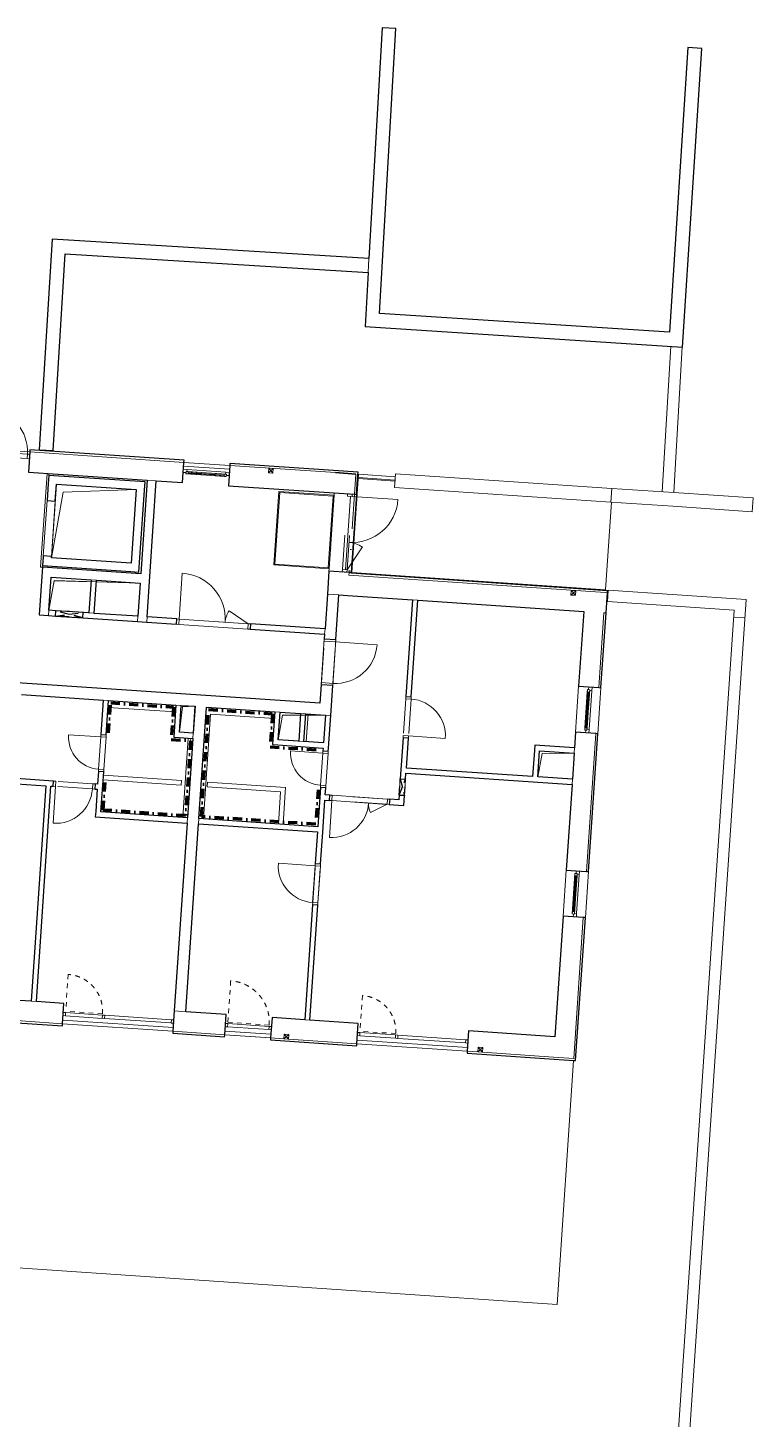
# Model space of a CAD drawing. Header units: millimetres. Extents: x -7743 to 191930, y -8645 to 72638.
# Drawn here: x 127809 to 143545, y 34252 to 64440 of the extents above; entities that cross this region are included whole.
import ezdxf

# ---------------------------------------------------------------- set-up
doc = ezdxf.new("R2010")
doc.units = ezdxf.units.MM
for name, pattern in [('HA_Dash_2mm-S1mm', [200, 100, -100]), ('HA_Dash_3mm-S1mm', [300, 200, -100]), ('HA_DashDot_2_2mm-S0_6mm', [1650, 750, -450, 0, -450]), ('HA_DashDot_4mm-S1mm', [400, 200, -100, 0, -100])]:
    doc.linetypes.add(name, pattern=pattern)
for name, color, linetype, lineweight in [('A-CLNG-____-OTLN', 9, 'Continuous', 9), ('A-DETL-GENF-OTLN', 9, 'Continuous', 9), ('A-DOOR-____-MCUT', 9, 'Continuous', 9), ('A-DOOR-____-OTLN', 9, 'Continuous', 9), ('A-DOOR-FRAM-MCUT', 9, 'Continuous', 9), ('A-DOOR-FRAM-OTLN', 9, 'Continuous', 9), ('A-FLOR-____-OTLN', 9, 'Continuous', 9), ('A-FLOR-HRAL-OTLN', 9, 'Continuous', 9), ('A-GENM-____-MCUT', 9, 'Continuous', 9), ('A-GENM-____-OTLN', 9, 'Continuous', 9), ('A-GLAZ-____-MCUT', 9, 'Continuous', 5), ('A-GLAZ-____-OTLN', 9, 'Continuous', 5), ('A-GLAZ-CURT-MCUT', 9, 'Continuous', 5), ('A-GLAZ-CURT-OTLN', 9, 'Continuous', 5), ('A-GLAZ-CWMG-MCUT', 9, 'Continuous', 5), ('A-GLAZ-CWMG-OTLN', 9, 'Continuous', 5), ('A-WALL-____-MCUT', 9, 'Continuous', 25), ('A-WALL-____-OTLN', 9, 'Continuous', 9), ('I-WALL-____-MCUT', 9, 'Continuous', 25), ('I-WALL-____-OTLN', 9, 'Continuous', 9), ('M-HVAC-DUCT-OTLN', 9, 'Continuous', 9), ('S-BEAM-____-OTLN', 9, 'Continuous', 9)]:
    doc.layers.add(name, color=color, linetype=linetype, lineweight=lineweight)

# ---------------------------------------------------------------- blocks, each defined once
blk = doc.blocks.new('HA_DR_Single_Swing_Solid - In_BJ_900x2100_Vstupni-2124274-schema rezu D_110_5100')
at = {"layer": 'A-DOOR-____-MCUT', "linetype": 'HA_DashDot_2_2mm-S0_6mm'}
for p, q in [((-450, 125), (450, 125)), ((-450, -125), (450, -125))]:
    blk.add_line(p, q, dxfattribs=at)
at = {"layer": 'A-DOOR-____-OTLN'}
for p, q in [((-500, 125), (500, 125)), ((-500, -125), (500, -125))]:
    blk.add_line(p, q, dxfattribs=at)
at = {"layer": 'A-DOOR-____-OTLN', "lineweight": 5}
blk.add_line((450, -1025), (450, -125), dxfattribs=at)
blk.add_arc((450, -125), 900, 180, 270, dxfattribs=at)
at = {"layer": 'A-DOOR-FRAM-MCUT'}
for p, q in [((-450, 125), (-500, 125)), ((-450, -125), (-450, 125)), ((500, 125), (450, 125)), ((450, 125), (450, -125)), ((-500, -125), (-450, -125)), ((450, -125), (500, -125))]:
    blk.add_line(p, q, dxfattribs=at)
blk = doc.blocks.new('HA_DR_Single_Swing_Solid - In_BJ_700x2100-V43-schema rezu D_110_5100')
at = {"layer": 'A-DOOR-____-MCUT', "linetype": 'HA_DashDot_2_2mm-S0_6mm'}
for p, q in [((-350, 57.5), (350, 57.5)), ((-350, -57.5), (350, -57.5))]:
    blk.add_line(p, q, dxfattribs=at)
at = {"layer": 'A-DOOR-____-OTLN', "lineweight": 5}
blk.add_line((350, 757.5), (350, 57.5), dxfattribs=at)
blk.add_arc((350, 57.5), 700, 90, 180, dxfattribs=at)
at = {"layer": 'A-DOOR-FRAM-MCUT'}
for p, q in [((-400, 57.5), (-350, 57.5)), ((-350, 57.5), (-350, -57.5)), ((350, 57.5), (400, 57.5)), ((350, -57.5), (350, 57.5)), ((-350, -57.5), (-400, -57.5)), ((400, -57.5), (350, -57.5))]:
    blk.add_line(p, q, dxfattribs=at)
blk = doc.blocks.new('HA_DR_Single_Swing_Solid - In_BJ_800x2100-2124336-schema rezu D_110_5100')
at = {"layer": 'A-DOOR-____-MCUT', "linetype": 'HA_DashDot_2_2mm-S0_6mm'}
for p, q in [((-400, 57.5), (400, 57.5)), ((-400, -57.5), (400, -57.5))]:
    blk.add_line(p, q, dxfattribs=at)
at = {"layer": 'A-DOOR-____-OTLN', "lineweight": 5}
blk.add_line((400, 857.5), (400, 57.5), dxfattribs=at)
blk.add_arc((400, 57.5), 800, 90, 180, dxfattribs=at)
at = {"layer": 'A-DOOR-FRAM-MCUT'}
for p, q in [((-450, 57.5), (-400, 57.5)), ((-400, 57.5), (-400, -57.5)), ((400, 57.5), (450, 57.5)), ((400, -57.5), (400, 57.5)), ((-400, -57.5), (-450, -57.5)), ((450, -57.5), (400, -57.5))]:
    blk.add_line(p, q, dxfattribs=at)
blk = doc.blocks.new('HA_DR_Double_Swing_Solid - In_OBJ_1500x2100_1000-1827100-schema rezu D_110_5100')
at = {"layer": 'A-DOOR-____-MCUT', "linetype": 'HA_DashDot_2_2mm-S0_6mm'}
for p, q in [((-750, 58), (750, 58)), ((-750, -57), (750, -57))]:
    blk.add_line(p, q, dxfattribs=at)
at = {"layer": 'A-DOOR-____-OTLN', "lineweight": 5}
for p, q in [((-317, -307), (-750, -57)), ((750, -1057), (750, -57))]:
    blk.add_line(p, q, dxfattribs=at)
for centre, radius, start, end in [((-750, -57), 500, 330, 0), ((750, -57), 1000, 180, 270)]:
    blk.add_arc(centre, radius, start, end, dxfattribs=at)
at = {"layer": 'A-DOOR-FRAM-MCUT'}
for p, q in [((-750, 58), (-800, 58)), ((-750, -57), (-750, 58)), ((800, 58), (750, 58)), ((750, 58), (750, -57)), ((-800, -57), (-750, -57)), ((750, -57), (800, -57))]:
    blk.add_line(p, q, dxfattribs=at)
blk = doc.blocks.new('HA_WD_SinglePanel - 1000x2400-1670805-schema rezu D_110_5100')
at = {"layer": 'A-GLAZ-____-MCUT'}
for p, q in [((-420, 70), (-500, 70)), ((-500, 0), (-440, 0)), ((-440, -25), (-440, 25)), ((-440, 25), (-390, 25)), ((-420, 25), (-420, 70)), ((-390, 25), (-390, -25)), ((390, 5), (-390, 5)), ((390, -25), (390, 25)), ((390, 25), (440, 25)), ((500, 70), (420, 70)), ((420, 70), (420, 25)), ((440, 25), (440, -25)), ((440, 0), (500, 0)), ((-390, -25), (-440, -25)), ((390, -5), (-390, -5)), ((440, -25), (390, -25))]:
    blk.add_line(p, q, dxfattribs=at)
at = {"layer": 'A-GLAZ-____-OTLN'}
for p, q in [((440, 25), (-440, 25)), ((-440, -25), (-440, 25)), ((420, 70), (-420, 70)), ((390, 25), (-390, 25)), ((440, 25), (440, -25)), ((-440, -25), (440, -25)), ((390, -25), (-390, -25))]:
    blk.add_line(p, q, dxfattribs=at)
blk = doc.blocks.new('HA_WD_SinglePanel - 1000x1500-1670803-schema rezu D_110_5100')
at = {"layer": 'A-GLAZ-____-MCUT'}
for p, q in [((-420, 70), (-500, 70)), ((-500, 0), (-440, 0)), ((-440, -25), (-440, 25)), ((-440, 25), (-390, 25)), ((-420, 25), (-420, 70)), ((-390, 25), (-390, -25)), ((390, 5), (-390, 5)), ((390, -25), (390, 25)), ((390, 25), (440, 25)), ((500, 70), (420, 70)), ((420, 70), (420, 25)), ((440, 25), (440, -25)), ((440, 0), (500, 0)), ((-390, -25), (-440, -25)), ((390, -5), (-390, -5)), ((440, -25), (390, -25))]:
    blk.add_line(p, q, dxfattribs=at)
at = {"layer": 'A-GLAZ-____-OTLN'}
for p, q in [((440, 25), (-440, 25)), ((-440, -25), (-440, 25)), ((420, 70), (-420, 70)), ((390, 25), (-390, 25)), ((440, 25), (440, -25)), ((-440, -25), (440, -25)), ((390, -25), (-390, -25))]:
    blk.add_line(p, q, dxfattribs=at)
blk = doc.blocks.new('HA_DR_Double_Swing_Solid_FrameButt - In_FAS_1600x2350_1000-2015541-schema rezu D_110_5100')
at = {"layer": 'A-DOOR-____-MCUT', "linetype": 'HA_DashDot_2_2mm-S0_6mm'}
for p, q in [((-800, -70), (800, -70)), ((-800, -170), (800, -170))]:
    blk.add_line(p, q, dxfattribs=at)
at = {"layer": 'A-DOOR-____-OTLN', "lineweight": 5}
for p, q in [((-280, -470), (-800, -170)), ((800, -1170), (800, -170))]:
    blk.add_line(p, q, dxfattribs=at)
for centre, radius, start, end in [((-800, -170), 600, 330, 360), ((800, -170), 1000, 180, 270)]:
    blk.add_arc(centre, radius, start, end, dxfattribs=at)
at = {"layer": 'A-DOOR-FRAM-MCUT'}
for p, q in [((-800, -70), (-850, -70)), ((-850, -170), (-800, -170)), ((-800, -170), (-800, -70)), ((850, -70), (800, -70)), ((800, -70), (800, -170)), ((800, -170), (850, -170))]:
    blk.add_line(p, q, dxfattribs=at)
at = {"layer": 'A-DOOR-FRAM-OTLN', "linetype": 'HA_DashDot_2_2mm-S0_6mm'}
for p, q in [((850, 220), (-850, 220)), ((850, -220), (-850, -220))]:
    blk.add_line(p, q, dxfattribs=at)
blk = doc.blocks.new('HA_GM_Shaft_Rectangle - Default-2031569-schema rezu D_110_5100')
at = {"layer": 'A-DETL-GENF-OTLN'}
for p, q in [((72, -72), (1935, 0)), ((0, -720), (72, -72))]:
    blk.add_line(p, q, dxfattribs=at)
at = {"layer": 'A-GENM-____-OTLN'}
for p, q in [((0, -720), (0, 0)), ((0, 0), (1935, 0)), ((1935, 0), (1935, -720)), ((1935, -720), (0, -720))]:
    blk.add_line(p, q, dxfattribs=at)
blk = doc.blocks.new('HA_GM_Shaft_Rectangle - Default-2031607-schema rezu D_110_5100')
at = {"layer": 'A-DETL-GENF-OTLN'}
for p, q in [((160, -160), (1735, 0)), ((0, -1600), (160, -160))]:
    blk.add_line(p, q, dxfattribs=at)
at = {"layer": 'A-GENM-____-OTLN'}
for p, q in [((0, -1600), (0, 0)), ((0, 0), (1735, 0)), ((1735, 0), (1735, -1600)), ((1735, -1600), (0, -1600))]:
    blk.add_line(p, q, dxfattribs=at)
blk = doc.blocks.new('HA_GM_Shaft_Rectangle - Default-2138931-schema rezu D_110_5100')
at = {"layer": 'A-DETL-GENF-OTLN'}
for p, q in [((30, -30), (300, 0)), ((0, -585), (30, -30))]:
    blk.add_line(p, q, dxfattribs=at)
at = {"layer": 'A-GENM-____-OTLN'}
for p, q in [((0, -585), (0, 0)), ((0, 0), (300, 0)), ((300, 0), (300, -585)), ((300, -585), (0, -585))]:
    blk.add_line(p, q, dxfattribs=at)
blk = doc.blocks.new('HA_GM_Shaft_Rectangle - Default-2138656-schema rezu D_110_5100')
at = {"layer": 'A-DETL-GENF-OTLN'}
for p, q in [((60, -60), (985, 0)), ((0, -600), (60, -60))]:
    blk.add_line(p, q, dxfattribs=at)
at = {"layer": 'A-GENM-____-OTLN'}
for p, q in [((0, -600), (0, 0)), ((0, 0), (985, 0)), ((985, 0), (985, -600)), ((985, -600), (0, -600))]:
    blk.add_line(p, q, dxfattribs=at)
blk = doc.blocks.new('HA_GM_Shaft_Rectangle - Default-2137961-schema rezu D_110_5100')
at = {"layer": 'A-DETL-GENF-OTLN'}
for p, q in [((57, -57), (750, 0)), ((0, -570), (57, -57))]:
    blk.add_line(p, q, dxfattribs=at)
at = {"layer": 'A-GENM-____-OTLN'}
for p, q in [((0, -570), (0, 0)), ((0, 0), (750, 0)), ((750, 0), (750, -570)), ((750, -570), (0, -570))]:
    blk.add_line(p, q, dxfattribs=at)
blk = doc.blocks.new('HA_DR_Double_Swing_Solid - In_BJ_1200x2100_800-1670814-schema rezu D_110_5100')
at = {"layer": 'A-DOOR-____-MCUT', "linetype": 'HA_DashDot_2_2mm-S0_6mm'}
for p, q in [((-600, 57), (600, 57)), ((-600, -58), (600, -58))]:
    blk.add_line(p, q, dxfattribs=at)
at = {"layer": 'A-DOOR-____-OTLN', "lineweight": 5}
for p, q in [((600, 857), (600, 57)), ((-254, 257), (-600, 57))]:
    blk.add_line(p, q, dxfattribs=at)
for centre, radius, start, end in [((600, 57), 800, 90, 180), ((-600, 57), 400, 360, 30)]:
    blk.add_arc(centre, radius, start, end, dxfattribs=at)
at = {"layer": 'A-DOOR-FRAM-MCUT'}
for p, q in [((-650, 57), (-600, 57)), ((-600, 57), (-600, -58)), ((600, 57), (650, 57)), ((600, -58), (600, 57)), ((-600, -58), (-650, -58)), ((650, -58), (600, -58))]:
    blk.add_line(p, q, dxfattribs=at)
blk = doc.blocks.new('Obdélníková příčel - 50x70mm EXT-1516296-schema rezu D_110_5100')
at = {"layer": 'A-GLAZ-CWMG-MCUT'}
for p, q in [((-50, 0), (0, 0)), ((-50, -70), (-50, 0)), ((0, 0), (0, -70)), ((0, -70), (-50, -70))]:
    blk.add_line(p, q, dxfattribs=at)
blk = doc.blocks.new('ABMV_CW_Single_Swing_Generic - Ex_Glass_SKLOPNE-1553233-schema rezu D_110_5100')
at = {"layer": 'A-DOOR-____-OTLN', "linetype": 'HA_Dash_2mm-S1mm', "lineweight": 5}
for p in [(-450, -30), (450, -930)]:
    blk.add_line(p, (450, -30), dxfattribs=at)
blk.add_arc((450, -30), 900, 180, 270, dxfattribs=at)
blk = doc.blocks.new('Obdélníková příčel - 50x70mm EXT-1516068-schema rezu D_110_5100')
at = {"layer": 'A-GLAZ-CWMG-OTLN'}
for p, q in [((-2951, 44089), (-2053, 44028)), ((-2946, 44159), (-2048, 44098))]:
    blk.add_line(p, q, dxfattribs=at)
blk = doc.blocks.new('Obdélníková příčel - 50x70mm EXT-1516295-schema rezu D_110_5100')
at = {"layer": 'A-GLAZ-CWMG-MCUT'}
for p, q in [((-25, 0), (25, 0)), ((-25, -70), (-25, 0)), ((25, -70), (-25, -70)), ((25, 0), (25, -70))]:
    blk.add_line(p, q, dxfattribs=at)
blk = doc.blocks.new('Systémový panel - Sklo-1518049-schema rezu D_110_5100')
at = {"layer": 'A-GLAZ-CURT-MCUT'}
for p, q in [((725, 70), (-725, 70)), ((-725, 70), (-725, 0)), ((-725, 0), (725, 0)), ((725, 0), (725, 70))]:
    blk.add_line(p, q, dxfattribs=at)
blk = doc.blocks.new('Obdélníková příčel - 50x70mm EXT-1518050-schema rezu D_110_5100')
at = {"layer": 'A-GLAZ-CWMG-MCUT'}
for p, q in [((0, 0), (-50, 0)), ((-50, 0), (-50, -70)), ((0, -70), (0, 0)), ((-50, -70), (0, -70))]:
    blk.add_line(p, q, dxfattribs=at)
blk = doc.blocks.new('ABMV_CW_Single_Swing_Generic - Ex_Glass_SKLOPNE-1944711-schema rezu D_110_5100')
at = {"layer": 'A-DOOR-____-OTLN', "linetype": 'HA_Dash_2mm-S1mm', "lineweight": 5}
for p in [(-400, -30), (400, -830)]:
    blk.add_line(p, (400, -30), dxfattribs=at)
blk.add_arc((400, -30), 800, 180, 270, dxfattribs=at)
blk = doc.blocks.new('Obdélníková příčel - 50x70mm EXT-1944710-schema rezu D_110_5100')
at = {"layer": 'A-GLAZ-CWMG-OTLN'}
for p, q in [((516, 43853), (1315, 43799)), ((521, 43923), (1319, 43869))]:
    blk.add_line(p, q, dxfattribs=at)
blk = doc.blocks.new('Systémový panel - Sklo-1944714-schema rezu D_110_5100')
at = {"layer": 'A-GLAZ-CURT-MCUT'}
for p, q in [((737.5, 70), (-737.5, 70)), ((-737.5, 70), (-737.5, 0)), ((-737.5, 0), (737.5, 0)), ((737.5, 0), (737.5, 70))]:
    blk.add_line(p, q, dxfattribs=at)
blk = doc.blocks.new('ABMV_CW_Single_Swing_Generic - Ex_Glass_SKLOPNE-1553232-schema rezu D_110_5100')
at = {"layer": 'A-DOOR-____-OTLN', "linetype": 'HA_Dash_2mm-S1mm', "lineweight": 5}
for p in [(-387.5, -30), (387.5, -805)]:
    blk.add_line(p, (387.5, -30), dxfattribs=at)
blk.add_arc((387.5, -30), 775, 180, 270, dxfattribs=at)
blk = doc.blocks.new('Obdélníková příčel - 50x70mm EXT-1514296-schema rezu D_110_5100')
at = {"layer": 'A-GLAZ-CWMG-OTLN'}
for p, q in [((19423, 42570), (20196, 42518)), ((19428, 42640), (20201, 42588))]:
    blk.add_line(p, q, dxfattribs=at)
blk = doc.blocks.new('HA_GM_Tiling_LineBased - Generic Tiles-2050446-schema rezu D_110_5100')
at = {"layer": 'A-GENM-____-OTLN', "linetype": 'HA_DashDot_4mm-S1mm', "lineweight": 80}
blk.add_line((50, -50), (700, -50), dxfattribs=at)
blk = doc.blocks.new('HA_GM_Tiling_LineBased - Generic Tiles-2050447-schema rezu D_110_5100')
at = {"layer": 'A-GENM-____-OTLN', "linetype": 'HA_DashDot_4mm-S1mm', "lineweight": 80}
blk.add_line((50, -50), (1415, -50), dxfattribs=at)
blk = doc.blocks.new('HA_GM_Tiling_LineBased - Generic Tiles-2050448-schema rezu D_110_5100')
at = {"layer": 'A-GENM-____-OTLN', "linetype": 'HA_DashDot_4mm-S1mm', "lineweight": 80}
blk.add_line((50, -50), (750, -50), dxfattribs=at)
blk = doc.blocks.new('HA_GM_Tiling_LineBased - Generic Tiles-2050449-schema rezu D_110_5100')
at = {"layer": 'A-GENM-____-OTLN', "linetype": 'HA_DashDot_4mm-S1mm', "lineweight": 80}
blk.add_line((-50, -50), (370, -50), dxfattribs=at)
blk = doc.blocks.new('HA_GM_Tiling_LineBased - Generic Tiles-2050450-schema rezu D_110_5100')
at = {"layer": 'A-GENM-____-OTLN', "linetype": 'HA_DashDot_4mm-S1mm', "lineweight": 80}
blk.add_line((50, -50), (1680, -50), dxfattribs=at)
blk = doc.blocks.new('HA_GM_Tiling_LineBased - Generic Tiles-2050451-schema rezu D_110_5100')
at = {"layer": 'A-GENM-____-OTLN', "linetype": 'HA_DashDot_4mm-S1mm', "lineweight": 80}
blk.add_line((50, -50), (1840, -50), dxfattribs=at)
blk = doc.blocks.new('HA_GM_Tiling_LineBased - Generic Tiles-2050440-schema rezu D_110_5100')
at = {"layer": 'A-GENM-____-OTLN', "linetype": 'HA_DashDot_4mm-S1mm', "lineweight": 80}
blk.add_line((50, -50), (830, -50), dxfattribs=at)
blk = doc.blocks.new('HA_GM_Tiling_LineBased - Generic Tiles-2050452-schema rezu D_110_5100')
at = {"layer": 'A-GENM-____-OTLN', "linetype": 'HA_DashDot_4mm-S1mm', "lineweight": 80}
blk.add_line((50, -50), (800, -50), dxfattribs=at)
blk = doc.blocks.new('HA_GM_Tiling_LineBased - Generic Tiles-2050453-schema rezu D_110_5100')
at = {"layer": 'A-GENM-____-OTLN', "linetype": 'HA_DashDot_4mm-S1mm', "lineweight": 80}
blk.add_line((50, -50), (2535, -50), dxfattribs=at)
blk = doc.blocks.new('HA_GM_Tiling_LineBased - Generic Tiles-2050454-schema rezu D_110_5100')
at = {"layer": 'A-GENM-____-OTLN', "linetype": 'HA_DashDot_4mm-S1mm', "lineweight": 80}
blk.add_line((50, -50), (2375, -50), dxfattribs=at)
blk = doc.blocks.new('HA_GM_Tiling_LineBased - Generic Tiles-2050455-schema rezu D_110_5100')
at = {"layer": 'A-GENM-____-OTLN', "linetype": 'HA_DashDot_4mm-S1mm', "lineweight": 80}
blk.add_line((50, -50), (1435, -50), dxfattribs=at)
blk = doc.blocks.new('HA_GM_Tiling_LineBased - Generic Tiles-2050439-schema rezu D_110_5100')
at = {"layer": 'A-GENM-____-OTLN', "linetype": 'HA_DashDot_4mm-S1mm', "lineweight": 80}
blk.add_line((50, -50), (765, -50), dxfattribs=at)
blk = doc.blocks.new('HA_GM_Tiling_LineBased - Generic Tiles-2050438-schema rezu D_110_5100')
at = {"layer": 'A-GENM-____-OTLN', "linetype": 'HA_DashDot_4mm-S1mm', "lineweight": 80}
blk.add_line((-50, -50), (1050, -50), dxfattribs=at)
blk = doc.blocks.new('Cistici zona_ram - Cistici zona_ram-1747755-schema rezu D_110_5100')
at = {"layer": 'A-GENM-____-OTLN'}
for p, q in [((15146, 55453), (13946, 55453)), ((13946, 55453), (13946, 53853)), ((13966, 53873), (13966, 55433)), ((13966, 55433), (15126, 55433)), ((15126, 55433), (15126, 53873)), ((15146, 53853), (15146, 55453)), ((13946, 53853), (15146, 53853)), ((15126, 53873), (13966, 53873))]:
    blk.add_line(p, q, dxfattribs=at)
blk = doc.blocks.new('HA_DR_Single_Swing_Solid_ButtFrame - In_FAS_900x2350_Unik-2005942-schema rezu D_110_5100')
at = {"layer": 'A-DOOR-____-MCUT', "linetype": 'HA_DashDot_2_2mm-S0_6mm'}
for p, q in [((-450, -70), (450, -70)), ((-450, -170), (450, -170))]:
    blk.add_line(p, q, dxfattribs=at)
at = {"layer": 'A-DOOR-____-OTLN', "lineweight": 5}
blk.add_line((450, -1070), (450, -170), dxfattribs=at)
blk.add_arc((450, -170), 900, 180, 270, dxfattribs=at)
at = {"layer": 'A-DOOR-FRAM-MCUT'}
for p, q in [((-450, -70), (-500, -70)), ((-500, -170), (-450, -170)), ((-450, -170), (-450, -70)), ((500, -70), (450, -70)), ((450, -70), (450, -170)), ((450, -170), (500, -170))]:
    blk.add_line(p, q, dxfattribs=at)
at = {"layer": 'A-DOOR-FRAM-OTLN', "linetype": 'HA_DashDot_2_2mm-S0_6mm'}
for p, q in [((500, 220), (-500, 220)), ((500, -220), (-500, -220))]:
    blk.add_line(p, q, dxfattribs=at)
blk = doc.blocks.new('HA_GM_Opening_Rectangle_WallBased - Default-2022477-schema rezu D_110_5100')
at = {"layer": 'A-GENM-____-MCUT', "linetype": 'HA_Dash_3mm-S1mm', "lineweight": 25}
for p, q in [((305, 57.5), (-55, -57.5)), ((-55, 57.5), (305, -57.5)), ((-55, 57.5), (-55, -57.5)), ((-55, 57.5), (305, 57.5)), ((305, 57.5), (305, -57.5)), ((-55, -57.5), (305, -57.5))]:
    blk.add_line(p, q, dxfattribs=at)
blk = doc.blocks.new('HA_GM_Opening_Rectangle_WallBased - Default-2071967-schema rezu D_110_5100')
at = {"layer": 'A-GENM-____-MCUT', "linetype": 'HA_Dash_3mm-S1mm', "lineweight": 25}
for p, q in [((425, 57.5), (-175, -57.5)), ((-175, 57.5), (425, -57.5)), ((-175, 57.5), (-175, -57.5)), ((-175, 57.5), (425, 57.5)), ((425, 57.5), (425, -57.5)), ((-175, -57.5), (425, -57.5))]:
    blk.add_line(p, q, dxfattribs=at)
blk = doc.blocks.new('185-01_OBJEKT B_Central_rvt-3-schema rezu D_110_5100')
at = {"layer": 'A-FLOR-____-OTLN'}
for p, q in [((12500, 52737), (12639, 54773)), ((16599, 54865), (15601, 54932)), ((19117, 52679), (19225, 54276)), ((12540, 52735), (12500, 52737)), ((17694, 49593), (18138, 49563)), ((18253, 49555), (18677, 49526)), ((12981, 42912), (15376, 42750)), ((16498, 42674), (17496, 42606)), ((19367, 42479), (21761, 42316))]:
    blk.add_line(p, q, dxfattribs=at)
at = {"layer": 'A-WALL-____-MCUT'}
for p, q in [((12267, 55284), (12264, 55239)), ((15610, 55057), (12267, 55284)), ((12264, 55239), (12235, 54800)), ((15577, 54573), (15607, 55012)), ((15607, 55012), (15610, 55057)), ((16604, 54944), (16575, 54505)), ((16607, 54989), (16604, 54944)), ((19386, 54801), (16607, 54989)), ((12235, 54800), (14809, 54625)), ((19338, 54759), (18899, 54789)), ((18899, 54789), (19338, 54759)), ((19353, 54317), (19383, 54756)), ((19383, 54756), (19386, 54801)), ((15008, 54612), (15577, 54573)), ((16575, 54505), (18869, 54350)), ((18869, 54350), (18869, 54350)), ((18869, 54350), (19308, 54320)), ((19308, 54320), (19353, 54317)), ((18754, 52654), (18720, 52155)), ((19193, 52624), (18754, 52654)), ((19238, 52621), (19193, 52624)), ((19237, 52606), (19238, 52621)), ((24799, 52228), (19237, 52606)), ((24796, 52183), (24799, 52228)), ((18970, 52138), (19159, 52125)), ((19159, 52125), (20566, 52030)), ((20681, 52022), (24282, 51777)), ((24766, 51744), (24796, 52183)), ((24282, 51777), (24172, 50156)), ((24656, 50123), (24766, 51744)), ((24172, 50156), (24611, 50126)), ((24611, 50126), (24656, 50123)), ((24105, 49158), (24082, 48819)), ((24544, 49129), (24105, 49158)), ((24385, 46132), (24589, 49125)), ((24589, 49125), (24544, 49129)), ((24074, 48704), (24035, 48136)), ((24028, 48021), (23902, 46165)), ((23902, 46165), (24341, 46135)), ((24341, 46135), (24385, 46132)), ((23834, 45167), (23656, 42549)), ((24273, 45138), (23834, 45167)), ((24107, 42032), (24318, 45135)), ((24318, 45135), (24273, 45138)), ((12292, 43320), (11908, 43346)), ((13006, 43271), (12407, 43312)), ((12976, 42832), (13006, 43271)), ((15400, 43109), (15370, 42670)), ((16523, 43033), (15650, 43092)), ((16493, 42594), (16523, 43033)), ((17520, 42965), (17490, 42526)), ((18229, 42917), (17520, 42965)), ((19391, 42838), (18343, 42909)), ((11875, 42862), (12973, 42787)), ((12973, 42787), (12976, 42832)), ((15370, 42670), (15367, 42625)), ((15367, 42625), (16490, 42549)), ((16490, 42549), (16493, 42594)), ((19361, 42399), (19391, 42838)), ((21785, 42675), (21756, 42236)), ((23656, 42549), (21785, 42675)), ((17490, 42526), (17487, 42481)), ((17487, 42481), (19358, 42354)), ((19358, 42354), (19361, 42399)), ((21756, 42236), (21753, 42192)), ((21753, 42192), (24062, 42035)), ((24062, 42035), (24107, 42032))]:
    blk.add_line(p, q, dxfattribs=at)
at = {"layer": 'A-WALL-____-MCUT', "lineweight": 9}
for p, q in [((15607, 55012), (12264, 55239)), ((12264, 55239), (15607, 55012)), ((18899, 54789), (16604, 54944)), ((16604, 54944), (18899, 54789)), ((19308, 54320), (19338, 54759)), ((19338, 54759), (19308, 54320)), ((15008, 54612), (14809, 54625)), ((19192, 52609), (19189, 52564)), ((24751, 52186), (19189, 52564)), ((19189, 52564), (24751, 52186)), ((19192, 52609), (19193, 52624)), ((19193, 52624), (19192, 52609)), ((13709, 52455), (13594, 52463)), ((18720, 52155), (18970, 52138)), ((18970, 52138), (18720, 52155)), ((20681, 52022), (20566, 52030)), ((24796, 52183), (24751, 52186)), ((24751, 52186), (24796, 52183)), ((12678, 51803), (12670, 51688)), ((14600, 51557), (14608, 51672)), ((14808, 51659), (14800, 51544)), ((24611, 50126), (24721, 51747)), ((24721, 51747), (24611, 50126)), ((24721, 51747), (24766, 51744)), ((24766, 51744), (24721, 51747)), ((18661, 51282), (18669, 51397)), ((13973, 49846), (13858, 49854)), ((15549, 49739), (15435, 49747)), ((17694, 49593), (17580, 49601)), ((18253, 49555), (18138, 49563)), ((18677, 49527), (18792, 49519)), ((18792, 49519), (18677, 49527)), ((15801, 49020), (15809, 49135)), ((24341, 46135), (24544, 49129)), ((24544, 49129), (24341, 46135)), ((24074, 48704), (24082, 48819)), ((24028, 48021), (24035, 48136)), ((15677, 47184), (15685, 47299)), ((15934, 47282), (15926, 47168)), ((24065, 42080), (24273, 45138)), ((24273, 45138), (24065, 42080)), ((12292, 43320), (12407, 43312)), ((11878, 42907), (12976, 42832)), ((12976, 42832), (11878, 42907)), ((15400, 43109), (15650, 43092)), ((18229, 42917), (18343, 42909)), ((15370, 42670), (16493, 42594)), ((16493, 42594), (15370, 42670)), ((17490, 42526), (17775, 42507)), ((17775, 42507), (17490, 42526)), ((17875, 42500), (19361, 42399)), ((19361, 42399), (17875, 42500)), ((21756, 42236), (21985, 42221)), ((21985, 42221), (21756, 42236)), ((22085, 42214), (23626, 42110)), ((23626, 42110), (22085, 42214)), ((23626, 42110), (24065, 42080)), ((24065, 42080), (23626, 42110))]:
    blk.add_line(p, q, dxfattribs=at)
at = {"layer": 'A-WALL-____-OTLN'}
for p, q in [((11267, 55307), (12264, 55239)), ((15607, 55012), (16604, 54944)), ((15601, 54932), (16599, 54865)), ((19225, 54276), (19117, 52679)), ((19353, 54317), (19238, 52621)), ((24105, 49158), (24172, 50156)), ((24656, 50123), (24589, 49125)), ((23834, 45167), (23902, 46165)), ((24385, 46132), (24318, 45135)), ((15376, 42750), (12981, 42912)), ((15370, 42670), (12976, 42832)), ((17490, 42526), (16493, 42594)), ((17496, 42606), (16498, 42674)), ((21756, 42236), (19361, 42399)), ((21761, 42316), (19367, 42479))]:
    blk.add_line(p, q, dxfattribs=at)
at = {"layer": 'I-WALL-____-MCUT'}
for p, q in [((12676, 54730), (12664, 54550)), ((14766, 54588), (12676, 54730)), ((12664, 54550), (12639, 54181)), ((12818, 54169), (12843, 54538)), ((12843, 54538), (14574, 54421)), ((14574, 54421), (14466, 52824)), ((14633, 52633), (14754, 54409)), ((14809, 54625), (14670, 52590)), ((14754, 54409), (14766, 54588)), ((14808, 51659), (15008, 54612)), ((12639, 54181), (12818, 54169)), ((12555, 52954), (12543, 52775)), ((12557, 52984), (12555, 52954)), ((12737, 52972), (12557, 52984)), ((12735, 52942), (12737, 52972)), ((14466, 52824), (12735, 52942)), ((12527, 52535), (12470, 51702)), ((12540, 52735), (12527, 52535)), ((14670, 52590), (12540, 52735)), ((12543, 52775), (14454, 52645)), ((14454, 52645), (14633, 52633)), ((12678, 51803), (12726, 52522)), ((12726, 52522), (13594, 52463)), ((13594, 52463), (13546, 51744)), ((13660, 51736), (13709, 52455)), ((13709, 52455), (14657, 52390)), ((14657, 52390), (14608, 51672)), ((18720, 52155), (18669, 51397)), ((18904, 51165), (18970, 52138)), ((20566, 52030), (20424, 49934)), ((20539, 49927), (20681, 52022)), ((12470, 51702), (12670, 51688)), ((12670, 51688), (12819, 51678)), ((12827, 51793), (12678, 51803)), ((12819, 51678), (13418, 51638)), ((13426, 51752), (12827, 51793)), ((13418, 51638), (14600, 51557)), ((13546, 51744), (13426, 51752)), ((14608, 51672), (13660, 51736)), ((15456, 51615), (14808, 51659)), ((14600, 51557), (14800, 51544)), ((14800, 51544), (15448, 51500)), ((15448, 51500), (15456, 51615)), ((17053, 51506), (17045, 51392)), ((17045, 51392), (18661, 51282)), ((18669, 51397), (17053, 51506)), ((18661, 51282), (18654, 51182)), ((18654, 51182), (18904, 51165)), ((18559, 49785), (9929, 50371)), ((18587, 50184), (18559, 49785)), ((18836, 50167), (18587, 50184)), ((18792, 49519), (18836, 50167)), ((12082, 49974), (13858, 49854)), ((13858, 49854), (13808, 49105)), ((13922, 49098), (13973, 49846)), ((13973, 49846), (15435, 49747)), ((20424, 49934), (20539, 49927)), ((15435, 49747), (15387, 49048)), ((15510, 49155), (15549, 49739)), ((15549, 49739), (15849, 49719)), ((15849, 49719), (15809, 49135)), ((15934, 47282), (16098, 49702)), ((16098, 49702), (17580, 49601)), ((17580, 49601), (17531, 48888)), ((17654, 48995), (17694, 49593)), ((17694, 49593), (18138, 49563)), ((18138, 49563), (18098, 48965)), ((18213, 48957), (18253, 49555)), ((18253, 49555), (18543, 49536)), ((18543, 49536), (18677, 49527)), ((18677, 49527), (18637, 48928)), ((18751, 48920), (18792, 49519)), ((13808, 49105), (13922, 49098)), ((15387, 49048), (15502, 49041)), ((15502, 49041), (15801, 49020)), ((15809, 49135), (15510, 49155)), ((15801, 49020), (15685, 47299)), ((18098, 48965), (17654, 48995)), ((18637, 48928), (18213, 48957)), ((18744, 48806), (18751, 48920)), ((20363, 49036), (20303, 48148)), ((20478, 49029), (20363, 49036)), ((20434, 48380), (20478, 49029)), ((17531, 48888), (17646, 48880)), ((17646, 48880), (18629, 48813)), ((18629, 48813), (18625, 48753)), ((18625, 48753), (18739, 48746)), ((18739, 48746), (18744, 48806)), ((23211, 48763), (23172, 48194)), ((23219, 48878), (23211, 48763)), ((24082, 48819), (23219, 48878)), ((23287, 48186), (23326, 48755)), ((23326, 48755), (24074, 48704)), ((13753, 48307), (13735, 48033)), ((13868, 48300), (13753, 48307)), ((23172, 48194), (20434, 48380)), ((10579, 48132), (12610, 47994)), ((12782, 48098), (10587, 48247)), ((12774, 47983), (12782, 48098)), ((13680, 48037), (13672, 47922)), ((13735, 48033), (13680, 48037)), ((13809, 47427), (13868, 48300)), ((20303, 48148), (20417, 48141)), ((20417, 48141), (20426, 48265)), ((20426, 48265), (24028, 48021)), ((24035, 48136), (23287, 48186)), ((12610, 47994), (12292, 43320)), ((12407, 43312), (12724, 47986)), ((12724, 47986), (12774, 47983)), ((13672, 47922), (13727, 47918)), ((13727, 47918), (13694, 47434)), ((18571, 47955), (18513, 47107)), ((18685, 47948), (18571, 47955)), ((18675, 47798), (18685, 47948)), ((18775, 47791), (18675, 47798)), ((18767, 47676), (18775, 47791)), ((20072, 47703), (20064, 47588)), ((20271, 47690), (20072, 47703)), ((20278, 47789), (20271, 47690)), ((20393, 47781), (20278, 47789)), ((20378, 47567), (20393, 47781)), ((13694, 47434), (13686, 47320)), ((15685, 47299), (13809, 47427)), ((18628, 47099), (18667, 47683)), ((18667, 47683), (18767, 47676)), ((20064, 47588), (20264, 47575)), ((20264, 47575), (20378, 47567)), ((13686, 47320), (15677, 47184)), ((15677, 47184), (15400, 43109)), ((15650, 43092), (15926, 47168)), ((15926, 47168), (18505, 46993)), ((18513, 47107), (15934, 47282)), ((18620, 46985), (18628, 47099)), ((18505, 46993), (18459, 46309)), ((18574, 46301), (18620, 46985)), ((18459, 46309), (18574, 46301)), ((18398, 45411), (18229, 42917)), ((18343, 42909), (18513, 45403)), ((18513, 45403), (18398, 45411))]:
    blk.add_line(p, q, dxfattribs=at)
at = {"layer": 'I-WALL-____-OTLN'}
for p, q in [((12557, 52984), (12639, 54181)), ((12818, 54169), (12737, 52972)), ((16995, 51395), (15498, 51496)), ((15506, 51611), (17003, 51510)), ((15425, 49597), (13963, 49696)), ((16188, 49545), (16034, 47276)), ((17570, 49452), (16188, 49545)), ((15585, 47306), (15702, 49027)), ((15552, 48010), (13856, 48125)), ((13863, 48225), (15559, 48110)), ((15559, 48110), (15552, 48010)), ((16118, 48072), (16111, 47972)), ((16118, 48072), (17814, 47957)), ((20278, 47789), (20303, 48148)), ((20417, 48141), (20393, 47781)), ((17707, 47864), (16111, 47972)), ((17660, 47165), (17707, 47864)), ((17807, 47857), (17760, 47158)), ((17807, 47857), (17814, 47957)), ((18825, 47788), (20022, 47706)), ((20014, 47592), (18817, 47673)), ((18401, 45461), (18455, 46259)), ((18570, 46251), (18516, 45453))]:
    blk.add_line(p, q, dxfattribs=at)
at = {"layer": 'M-HVAC-DUCT-OTLN', "lineweight": 5}
for p, q in [((17440, 54785), (17447, 54885)), ((17547, 54878), (17440, 54785)), ((17540, 54779), (17440, 54785)), ((17540, 54779), (17447, 54885)), ((17447, 54885), (17547, 54878)), ((17547, 54878), (17540, 54779)), ((24006, 52134), (24013, 52234)), ((24113, 52227), (24006, 52134)), ((24106, 52128), (24013, 52234)), ((24013, 52234), (24113, 52227)), ((24113, 52227), (24106, 52128)), ((24106, 52128), (24006, 52134)), ((17775, 42506), (17782, 42606)), ((17881, 42599), (17775, 42506)), ((17875, 42499), (17782, 42606)), ((17782, 42606), (17881, 42599)), ((17881, 42599), (17875, 42499)), ((17875, 42499), (17775, 42506)), ((21985, 42220), (21992, 42320)), ((22092, 42313), (21985, 42220)), ((22085, 42213), (21992, 42320)), ((21992, 42320), (22092, 42313)), ((22092, 42313), (22085, 42213)), ((22085, 42213), (21985, 42220))]:
    blk.add_line(p, q, dxfattribs=at)
at = {"layer": 'A-DOOR-____-OTLN', "color": 250, "lineweight": 9}
for name, p, rotation in [('HA_DR_Single_Swing_Solid_ButtFrame - In_FAS_900x2350_Unik-2005942-schema rezu D_110_5100', (11751, 55053), 176.1172724189429), ('HA_DR_Double_Swing_Solid_FrameButt - In_FAS_1600x2350_1000-2015541-schema rezu D_110_5100', (19031, 53487), 86.1172724189429), ('HA_DR_Double_Swing_Solid - In_OBJ_1500x2100_1000-1827100-schema rezu D_110_5100', (16250, 51503), 176.1172724189429), ('HA_DR_Single_Swing_Solid - In_BJ_900x2100_Vstupni-2124274-schema rezu D_110_5100', (18745, 50675), 86.11727241894292), ('HA_DR_Single_Swing_Solid - In_BJ_800x2100-2124336-schema rezu D_110_5100', (20451, 49481), 266.1172724189429), ('HA_DR_Single_Swing_Solid - In_BJ_700x2100-V43-schema rezu D_110_5100', (13838, 48702), 86.11727241894293), ('HA_DR_Single_Swing_Solid - In_BJ_700x2100-V43-schema rezu D_110_5100', (18655, 48350), 86.11727241894296), ('HA_DR_Single_Swing_Solid - In_BJ_800x2100-2124336-schema rezu D_110_5100', (13227, 48010), 176.1172724189429), ('HA_DR_Double_Swing_Solid - In_BJ_1200x2100_800-1670814-schema rezu D_110_5100', (19420, 47690), 176.1172724189428), ('HA_DR_Single_Swing_Solid - In_BJ_800x2100-2124336-schema rezu D_110_5100', (18486, 45856), 86.11727241894292), ('ABMV_CW_Single_Swing_Generic - Ex_Glass_SKLOPNE-1944711-schema rezu D_110_5100', (13441, 43046), 176.1172724189429), ('ABMV_CW_Single_Swing_Generic - Ex_Glass_SKLOPNE-1553233-schema rezu D_110_5100', (17008, 42804), 176.1172724189429), ('ABMV_CW_Single_Swing_Generic - Ex_Glass_SKLOPNE-1553232-schema rezu D_110_5100', (19814, 42614), 176.1172724189429)]:
    blk.add_blockref(name, p, dxfattribs=dict(at, rotation=rotation))
at = {"layer": 'A-GENM-____-OTLN', "color": 250, "lineweight": 9}
for name, p, rotation in [('HA_GM_Shaft_Rectangle - Default-2031607-schema rezu D_110_5100', (12843, 54538), 356.1172724189424), ('Cistici zona_ram - Cistici zona_ram-1747755-schema rezu D_110_5100', (0, 0), 356.1172724189431), ('HA_GM_Shaft_Rectangle - Default-2031569-schema rezu D_110_5100', (12726, 52522), 356.1172724189424), ('HA_GM_Opening_Rectangle_WallBased - Default-2071967-schema rezu D_110_5100', (13247, 51707), 176.1172724189428), ('HA_GM_Tiling_LineBased - Generic Tiles-2050446-schema rezu D_110_5100', (13922, 49098), 86.11727241894293), ('HA_GM_Tiling_LineBased - Generic Tiles-2050447-schema rezu D_110_5100', (13973, 49846), 356.1172724189428), ('HA_GM_Tiling_LineBased - Generic Tiles-2050448-schema rezu D_110_5100', (15435, 49747), 266.1172724189429), ('HA_GM_Shaft_Rectangle - Default-2138931-schema rezu D_110_5100', (15549, 49739), 356.1172724189424), ('HA_GM_Tiling_LineBased - Generic Tiles-2050454-schema rezu D_110_5100', (15934, 47282), 86.117272418943), ('HA_GM_Tiling_LineBased - Generic Tiles-2050455-schema rezu D_110_5100', (16098, 49702), 356.1172724189428), ('HA_GM_Tiling_LineBased - Generic Tiles-2050439-schema rezu D_110_5100', (17580, 49601), 266.1172724189429), ('HA_GM_Shaft_Rectangle - Default-2138656-schema rezu D_110_5100', (17694, 49593), 356.1172724189424), ('HA_GM_Tiling_LineBased - Generic Tiles-2050449-schema rezu D_110_5100', (15387, 49048), 356.1172724189431), ('HA_GM_Tiling_LineBased - Generic Tiles-2050450-schema rezu D_110_5100', (15806, 49020), 266.117272418943), ('HA_GM_Tiling_LineBased - Generic Tiles-2050438-schema rezu D_110_5100', (17531, 48888), 356.1172724189431), ('HA_GM_Shaft_Rectangle - Default-2137961-schema rezu D_110_5100', (23326, 48755), 356.1172724189424), ('HA_GM_Tiling_LineBased - Generic Tiles-2050440-schema rezu D_110_5100', (13804, 47422), 86.11727241894297), ('HA_GM_Opening_Rectangle_WallBased - Default-2022477-schema rezu D_110_5100', (20339, 47840), 86.11727241894292), ('HA_GM_Tiling_LineBased - Generic Tiles-2050452-schema rezu D_110_5100', (18571, 47955), 266.1172724189429), ('HA_GM_Tiling_LineBased - Generic Tiles-2050451-schema rezu D_110_5100', (15689, 47294), 176.1172724189429), ('HA_GM_Tiling_LineBased - Generic Tiles-2050453-schema rezu D_110_5100', (18513, 47107), 176.1172724189429)]:
    blk.add_blockref(name, p, dxfattribs=dict(at, rotation=rotation))
at = {"layer": 'A-GLAZ-____-OTLN', "color": 250, "lineweight": 9}
for name, p, rotation in [('HA_WD_SinglePanel - 1000x2400-1670805-schema rezu D_110_5100', (16091, 54759), 356.1172724189428), ('HA_WD_SinglePanel - 1000x1500-1670803-schema rezu D_110_5100', (24358, 49642), 266.1172724189429), ('HA_WD_SinglePanel - 1000x1500-1670803-schema rezu D_110_5100', (24087, 45651), 266.1172724189429)]:
    blk.add_blockref(name, p, dxfattribs=dict(at, rotation=rotation))
at = {"layer": 'A-GLAZ-CURT-OTLN', "color": 250, "lineweight": 9, "rotation": 176.1172724189429}
for name, p in [('Systémový panel - Sklo-1518049-schema rezu D_110_5100', (14614, 42967)), ('Systémový panel - Sklo-1944714-schema rezu D_110_5100', (20987, 42534))]:
    blk.add_blockref(name, p, dxfattribs=at)
at = {"layer": 'A-GLAZ-CWMG-OTLN', "color": 250, "lineweight": 9, "extrusion": (0, 0, -1), "rotation": 3.882727581057043}
for name, p in [('Obdélníková příčel - 50x70mm EXT-1516296-schema rezu D_110_5100', (-12992, 43077)), ('Obdélníková příčel - 50x70mm EXT-1516295-schema rezu D_110_5100', (-13865, 43018)), ('Obdélníková příčel - 50x70mm EXT-1516296-schema rezu D_110_5100', (-16509, 42838)), ('Obdélníková příčel - 50x70mm EXT-1516295-schema rezu D_110_5100', (-17482, 42772)), ('Obdélníková příčel - 50x70mm EXT-1516296-schema rezu D_110_5100', (-19378, 42643)), ('Obdélníková příčel - 50x70mm EXT-1516295-schema rezu D_110_5100', (-20226, 42586))]:
    blk.add_blockref(name, p, dxfattribs=at)
at = {"layer": 'A-GLAZ-CWMG-OTLN', "color": 250, "lineweight": 9}
for name, p in [('Obdélníková příčel - 50x70mm EXT-1944710-schema rezu D_110_5100', (12521, -850)), ('Obdélníková příčel - 50x70mm EXT-1516068-schema rezu D_110_5100', (19505, -1324)), ('Obdélníková příčel - 50x70mm EXT-1514296-schema rezu D_110_5100', (0, 0))]:
    blk.add_blockref(name, p, dxfattribs=at)
at = {"layer": 'A-GLAZ-CWMG-OTLN', "color": 250, "lineweight": 9, "rotation": 356.1172724189429}
for p in [(15387, 42914), (21772, 42481)]:
    blk.add_blockref('Obdélníková příčel - 50x70mm EXT-1518050-schema rezu D_110_5100', p, dxfattribs=at)
blk = doc.blocks.new('HA_GM_Shaft_Rectangle - Default-2321898-schema rezu D_110_5100')
at = {"layer": 'A-DETL-GENF-OTLN'}
for p, q in [((985, -37), (1935, 0)), ((0, -720), (72, -72)), ((72, -72), (870, -41))]:
    blk.add_line(p, q, dxfattribs=at)
blk = doc.blocks.new('Railing - Railing-1833162-schema rezu D_110_5100')
at = {"layer": 'A-FLOR-HRAL-OTLN'}
for p, q in [((19391, 54660), (19393, 54680)), ((19391, 54660), (20190, 54605)), ((20191, 54625), (19393, 54680)), ((20191, 54625), (20190, 54605))]:
    blk.add_line(p, q, dxfattribs=at)

msp = doc.modelspace()

# ---------------------------------------------------------------- linework, layer by layer
at = {"layer": 'A-CLNG-____-OTLN'}
for p, q in [((128262.7, 54730), (128265.4, 54769.9)), ((128127.2, 52734.6), (128129.9, 52774.5))]:
    msp.add_line(p, q, dxfattribs=at)
at = {"layer": 'A-FLOR-____-OTLN'}
for p, q in [((134984.8, 54754.9), (134839.9, 52619.8)), ((135782.9, 54700.7), (134984.8, 54754.9)), ((140342.2, 52246.3), (140471.2, 54146.5)), ((134839.9, 52619.8), (140342.2, 52246.3)), ((130957.2, 42669.9), (128562.7, 42832.4)), ((133077.3, 42526), (132079.6, 42593.7)), ((137342.5, 42236.5), (134948, 42399)), ((139289.9, 36742), (139649.1, 42034.8)), ((111374.1, 38636.7), (139289.9, 36742))]:
    msp.add_line(p, q, dxfattribs=at)
at = {"layer": 'A-WALL-____-MCUT'}
for p, q in [((135495, 64439.9), (135208.7, 59431.5)), ((135441.2, 58241.8), (135794.5, 64422.8)), ((135794.5, 64422.8), (135495, 64439.9)), ((142130.7, 64011.7), (141729.7, 57833.6)), ((142430, 63992.2), (142130.7, 64011.7)), ((142009.6, 57514.8), (142430, 63992.2)), ((128337.5, 59856.4), (128055.4, 55286)), ((135208.7, 59431.5), (128337.5, 59856.4)), ((128354.8, 55267.6), (128618.5, 59538.4)), ((128618.5, 59538.4), (135191.6, 59131.9)), ((135191.6, 59131.9), (135124.7, 57961.7)), ((135124.7, 57961.7), (142009.6, 57514.8)), ((141729.7, 57833.6), (135441.2, 58241.8)), ((128055.4, 55286), (128354.8, 55267.6))]:
    msp.add_line(p, q, dxfattribs=at)
at = {"layer": 'A-WALL-____-MCUT', "lineweight": 9}
msp.add_line((135191.6, 59131.9), (135208.7, 59431.5), dxfattribs=at)
at = {"layer": 'A-WALL-____-OTLN'}
for p, q in [((141571.3, 54374.2), (141756.7, 57531.2)), ((142006.1, 57515.1), (141820.7, 54357.7)), ((134979.3, 54675.1), (134964.4, 54676.1)), ((134969.8, 54755.9), (134984.8, 54754.9)), ((135787.3, 54765), (135767, 54465.7)), ((135787.3, 54765), (140476.8, 54446.7)), ((134962.4, 54425.6), (134947.5, 54426.7)), ((140456.4, 54147.4), (135767, 54465.7)), ((140456.4, 54147.4), (140476.8, 54446.7)), ((140456.7, 54147.4), (140476.5, 54446.8)), ((140476.5, 54446.8), (141820.7, 54357.7)), ((141820.7, 54357.6), (143545.2, 54241)), ((141803.1, 54058.2), (140456.7, 54147.4)), ((143525, 53941.7), (141803.1, 54058.1)), ((143525, 53941.7), (143545.2, 54241)), ((140011.9, 52253.7), (140013, 52268.7)), ((140261.4, 52236.8), (140262.4, 52251.8)), ((140342.2, 52246.3), (140341.2, 52231.4)), ((140402.4, 52240.2), (140385.5, 51990.8)), ((140402.4, 52240.2), (143395.7, 52037)), ((143129.4, 51804.5), (140385.5, 51990.8)), ((143395.7, 52037), (141821.4, 28843)), ((141572, 28859.9), (143129.4, 51804.5)), ((143368.6, 51637.9), (143119.2, 51654.8))]:
    msp.add_line(p, q, dxfattribs=at)
at = {"layer": 'S-BEAM-____-OTLN'}
msp.add_line((133889.9, 49551.7), (133849.3, 48953.8), dxfattribs=at)

# ---------------------------------------------------------------- block references
at = {"lineweight": 5}
msp.add_blockref('185-01_OBJEKT B_Central_rvt-3-schema rezu D_110_5100', (115586.9, 0), dxfattribs=at)
at = {"layer": 'A-FLOR-HRAL-OTLN'}
msp.add_blockref('Railing - Railing-1833162-schema rezu D_110_5100', (115586.9, 0), dxfattribs=at)
at = {"layer": 'A-GENM-____-OTLN', "lineweight": 5, "rotation": 356.1172724189428}
msp.add_blockref('HA_GM_Shaft_Rectangle - Default-2321898-schema rezu D_110_5100', (128313.2, 52521.5), dxfattribs=at)

doc.saveas('drawing.dxf')
